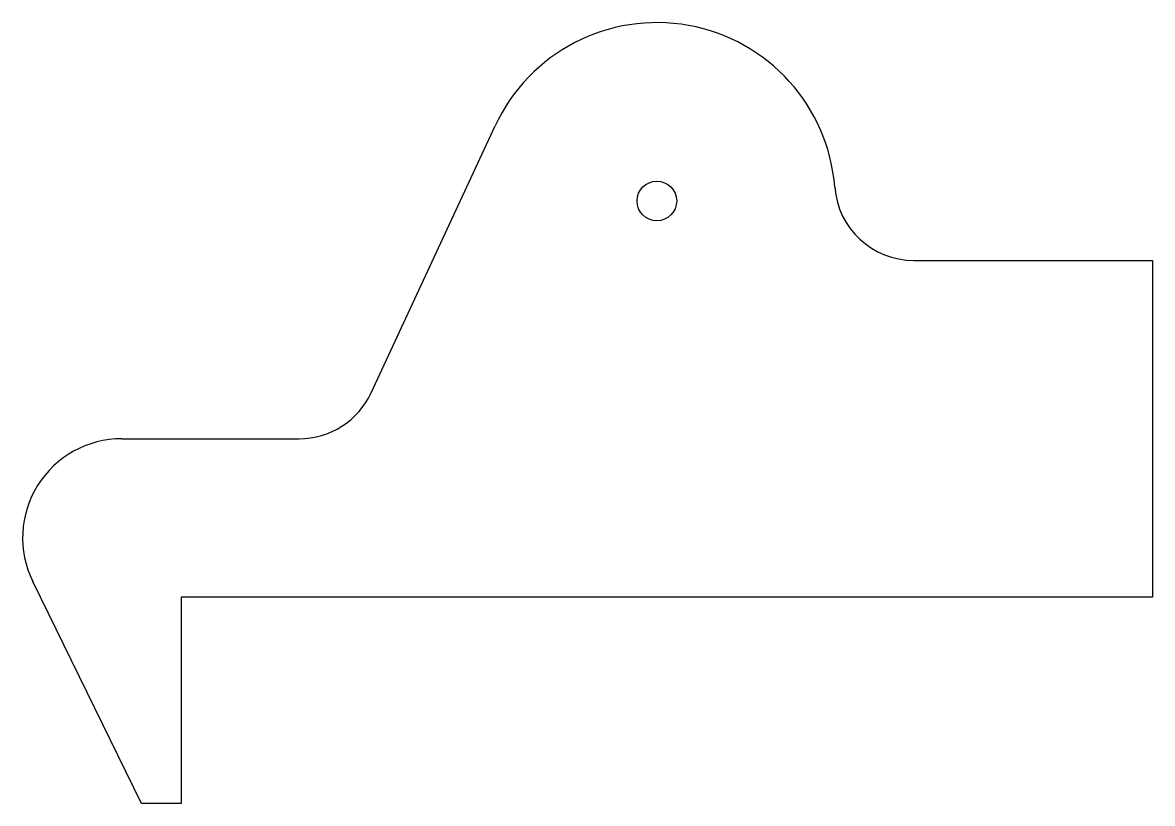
# Model space of a CAD drawing. Extents: x 6 to 291, y 4 to 201.
import ezdxf

# ---------------------------------------------------------------- set-up
doc = ezdxf.new("R2010")
doc.units = 0
doc.layers.get('0').update_dxf_attribs({"linetype": 'CONTINUOUS'})

msp = doc.modelspace()

# ---------------------------------------------------------------- linework, layer by layer
at = {"color": 7, "linetype": 'CONTINUOUS'}
for p, q in [((93.53, 107.42), (124.81, 174.79)), ((230.43, 140.84), (290.63, 140.84)), ((290.63, 140.84), (290.63, 55.84)), ((30.63, 95.84), (75.39, 95.84)), ((35.63, 3.84), (8.18, 59.84)), ((290.63, 55.84), (45.63, 55.84)), ((45.63, 55.84), (45.63, 3.84)), ((45.63, 3.84), (35.63, 3.84))]:
    msp.add_line(p, q, dxfattribs=at)
msp.add_circle((165.63, 155.84), 5, dxfattribs=at)
for centre, radius, start, end in [((165.63, 155.84), 45, 4.4117, 155.0967), ((230.43, 160.84), 20, 184.4117, 270), ((75.39, 115.84), 20, 270, 335.0967), ((30.63, 70.84), 25, 90, 206.1131)]:
    msp.add_arc(centre, radius, start, end, dxfattribs=at)

doc.saveas('drawing.dxf')
